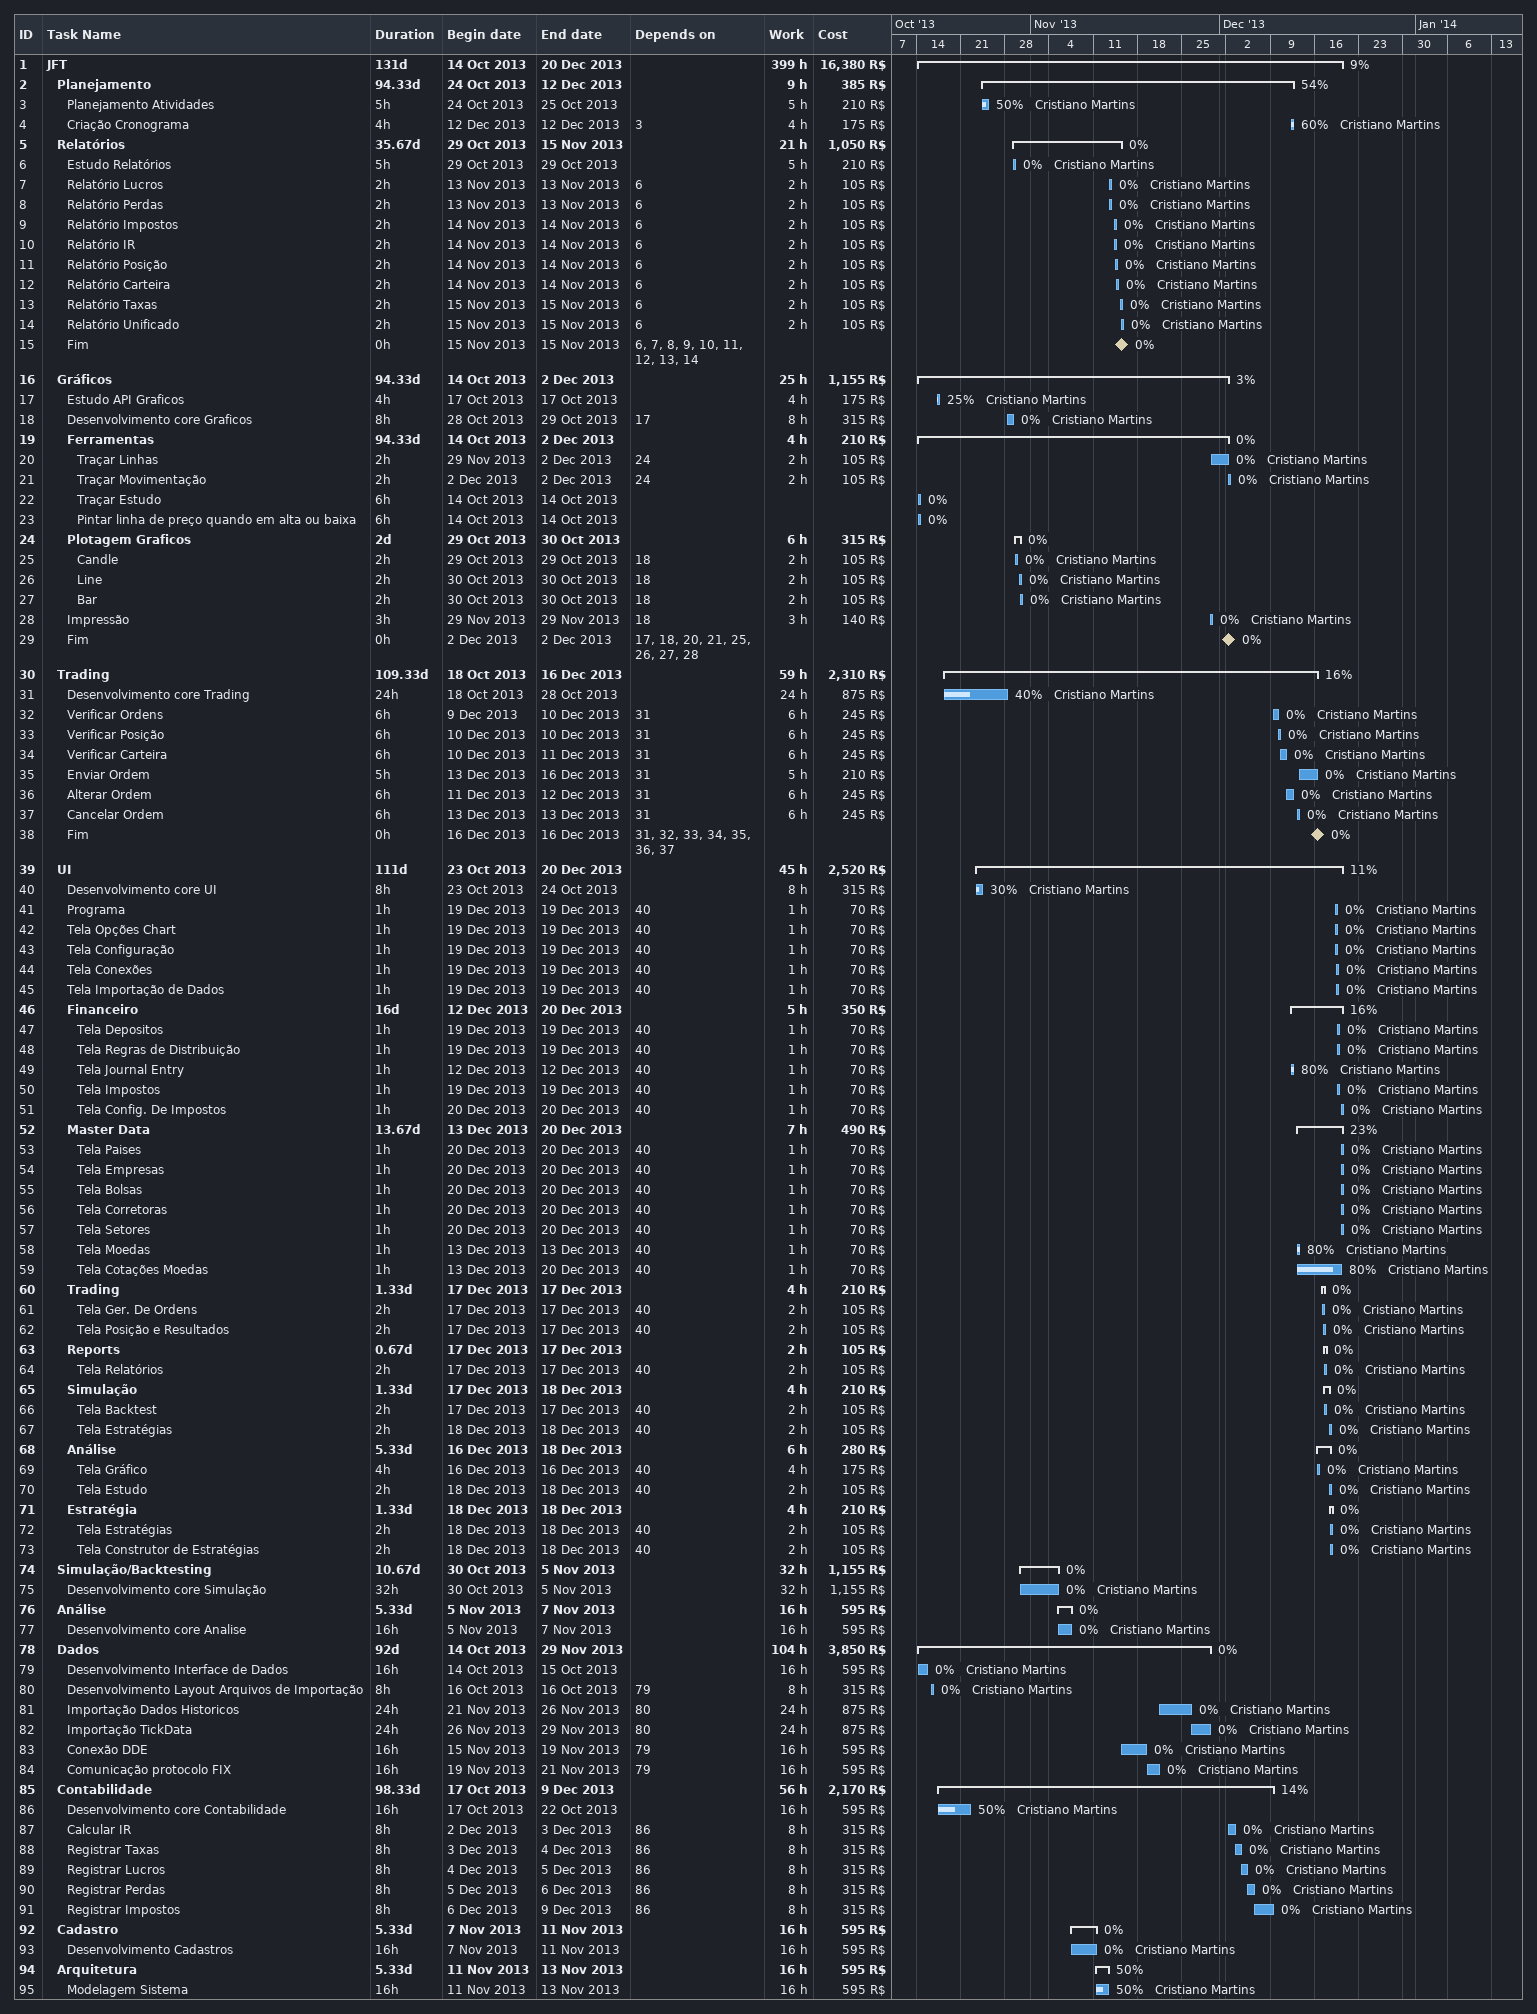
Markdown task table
| ID | Level | Task | Duration | Start | Finish | Predecessors | Resources | % complete | Work (h) | Cost (R$) |
|---|---|---|---|---|---|---|---|---|---|---|
| 1 | 1 | **JFT** | 131d | 2013-10-14 | 2013-12-20 |  |  | 9 | 399 | 16380 |
| 2 | 2 | **Planejamento** | 94.33d | 2013-10-24 | 2013-12-12 |  |  | 54 | 9 | 385 |
| 3 | 3 | Planejamento Atividades | 5h | 2013-10-24 | 2013-10-25 |  | Cristiano Martins | 50 | 5 | 210 |
| 4 | 3 | Criação Cronograma | 4h | 2013-12-12 | 2013-12-12 | 3 | Cristiano Martins | 60 | 4 | 175 |
| 5 | 2 | **Relatórios** | 35.67d | 2013-10-29 | 2013-11-15 |  |  | 0 | 21 | 1050 |
| 6 | 3 | Estudo Relatórios | 5h | 2013-10-29 | 2013-10-29 |  | Cristiano Martins | 0 | 5 | 210 |
| 7 | 3 | Relatório Lucros | 2h | 2013-11-13 | 2013-11-13 | 6 | Cristiano Martins | 0 | 2 | 105 |
| 8 | 3 | Relatório Perdas | 2h | 2013-11-13 | 2013-11-13 | 6 | Cristiano Martins | 0 | 2 | 105 |
| 9 | 3 | Relatório Impostos | 2h | 2013-11-14 | 2013-11-14 | 6 | Cristiano Martins | 0 | 2 | 105 |
| 10 | 3 | Relatório IR | 2h | 2013-11-14 | 2013-11-14 | 6 | Cristiano Martins | 0 | 2 | 105 |
| 11 | 3 | Relatório Posição | 2h | 2013-11-14 | 2013-11-14 | 6 | Cristiano Martins | 0 | 2 | 105 |
| 12 | 3 | Relatório Carteira | 2h | 2013-11-14 | 2013-11-14 | 6 | Cristiano Martins | 0 | 2 | 105 |
| 13 | 3 | Relatório Taxas | 2h | 2013-11-15 | 2013-11-15 | 6 | Cristiano Martins | 0 | 2 | 105 |
| 14 | 3 | Relatório Unificado | 2h | 2013-11-15 | 2013-11-15 | 6 | Cristiano Martins | 0 | 2 | 105 |
| 15 | 3 | Fim | 0h | 2013-11-15 | 2013-11-15 | 6, 7, 8, 9, 10, 11, 12, 13, 14 |  | 0 |  |  |
| 16 | 2 | **Gráficos** | 94.33d | 2013-10-14 | 2013-12-02 |  |  | 3 | 25 | 1155 |
| 17 | 3 | Estudo API Graficos | 4h | 2013-10-17 | 2013-10-17 |  | Cristiano Martins | 25 | 4 | 175 |
| 18 | 3 | Desenvolvimento core Graficos | 8h | 2013-10-28 | 2013-10-29 | 17 | Cristiano Martins | 0 | 8 | 315 |
| 19 | 3 | **Ferramentas** | 94.33d | 2013-10-14 | 2013-12-02 |  |  | 0 | 4 | 210 |
| 20 | 4 | Traçar Linhas | 2h | 2013-11-29 | 2013-12-02 | 24 | Cristiano Martins | 0 | 2 | 105 |
| 21 | 4 | Traçar Movimentação | 2h | 2013-12-02 | 2013-12-02 | 24 | Cristiano Martins | 0 | 2 | 105 |
| 22 | 4 | Traçar Estudo | 6h | 2013-10-14 | 2013-10-14 |  |  | 0 |  |  |
| 23 | 4 | Pintar linha de preço quando em alta ou baixa | 6h | 2013-10-14 | 2013-10-14 |  |  | 0 |  |  |
| 24 | 3 | **Plotagem Graficos** | 2d | 2013-10-29 | 2013-10-30 |  |  | 0 | 6 | 315 |
| 25 | 4 | Candle | 2h | 2013-10-29 | 2013-10-29 | 18 | Cristiano Martins | 0 | 2 | 105 |
| 26 | 4 | Line | 2h | 2013-10-30 | 2013-10-30 | 18 | Cristiano Martins | 0 | 2 | 105 |
| 27 | 4 | Bar | 2h | 2013-10-30 | 2013-10-30 | 18 | Cristiano Martins | 0 | 2 | 105 |
| 28 | 3 | Impressão | 3h | 2013-11-29 | 2013-11-29 | 18 | Cristiano Martins | 0 | 3 | 140 |
| 29 | 3 | Fim | 0h | 2013-12-02 | 2013-12-02 | 17, 18, 20, 21, 25, 26, 27, 28 |  | 0 |  |  |
| 30 | 2 | **Trading** | 109.33d | 2013-10-18 | 2013-12-16 |  |  | 16 | 59 | 2310 |
| 31 | 3 | Desenvolvimento core Trading | 24h | 2013-10-18 | 2013-10-28 |  | Cristiano Martins | 40 | 24 | 875 |
| 32 | 3 | Verificar Ordens | 6h | 2013-12-09 | 2013-12-10 | 31 | Cristiano Martins | 0 | 6 | 245 |
| 33 | 3 | Verificar Posição | 6h | 2013-12-10 | 2013-12-10 | 31 | Cristiano Martins | 0 | 6 | 245 |
| 34 | 3 | Verificar Carteira | 6h | 2013-12-10 | 2013-12-11 | 31 | Cristiano Martins | 0 | 6 | 245 |
| 35 | 3 | Enviar Ordem | 5h | 2013-12-13 | 2013-12-16 | 31 | Cristiano Martins | 0 | 5 | 210 |
| 36 | 3 | Alterar Ordem | 6h | 2013-12-11 | 2013-12-12 | 31 | Cristiano Martins | 0 | 6 | 245 |
| 37 | 3 | Cancelar Ordem | 6h | 2013-12-13 | 2013-12-13 | 31 | Cristiano Martins | 0 | 6 | 245 |
| 38 | 3 | Fim | 0h | 2013-12-16 | 2013-12-16 | 31, 32, 33, 34, 35, 36, 37 |  | 0 |  |  |
| 39 | 2 | **UI** | 111d | 2013-10-23 | 2013-12-20 |  |  | 11 | 45 | 2520 |
| 40 | 3 | Desenvolvimento core UI | 8h | 2013-10-23 | 2013-10-24 |  | Cristiano Martins | 30 | 8 | 315 |
| 41 | 3 | Programa | 1h | 2013-12-19 | 2013-12-19 | 40 | Cristiano Martins | 0 | 1 | 70 |
| 42 | 3 | Tela Opções Chart | 1h | 2013-12-19 | 2013-12-19 | 40 | Cristiano Martins | 0 | 1 | 70 |
| 43 | 3 | Tela Configuração | 1h | 2013-12-19 | 2013-12-19 | 40 | Cristiano Martins | 0 | 1 | 70 |
| 44 | 3 | Tela Conexões | 1h | 2013-12-19 | 2013-12-19 | 40 | Cristiano Martins | 0 | 1 | 70 |
| 45 | 3 | Tela Importação de Dados | 1h | 2013-12-19 | 2013-12-19 | 40 | Cristiano Martins | 0 | 1 | 70 |
| 46 | 3 | **Financeiro** | 16d | 2013-12-12 | 2013-12-20 |  |  | 16 | 5 | 350 |
| 47 | 4 | Tela Depositos | 1h | 2013-12-19 | 2013-12-19 | 40 | Cristiano Martins | 0 | 1 | 70 |
| 48 | 4 | Tela Regras de Distribuição | 1h | 2013-12-19 | 2013-12-19 | 40 | Cristiano Martins | 0 | 1 | 70 |
| 49 | 4 | Tela Journal Entry | 1h | 2013-12-12 | 2013-12-12 | 40 | Cristiano Martins | 80 | 1 | 70 |
| 50 | 4 | Tela Impostos | 1h | 2013-12-19 | 2013-12-19 | 40 | Cristiano Martins | 0 | 1 | 70 |
| 51 | 4 | Tela Config. De Impostos | 1h | 2013-12-20 | 2013-12-20 | 40 | Cristiano Martins | 0 | 1 | 70 |
| 52 | 3 | **Master Data** | 13.67d | 2013-12-13 | 2013-12-20 |  |  | 23 | 7 | 490 |
| 53 | 4 | Tela Paises | 1h | 2013-12-20 | 2013-12-20 | 40 | Cristiano Martins | 0 | 1 | 70 |
| 54 | 4 | Tela Empresas | 1h | 2013-12-20 | 2013-12-20 | 40 | Cristiano Martins | 0 | 1 | 70 |
| 55 | 4 | Tela Bolsas | 1h | 2013-12-20 | 2013-12-20 | 40 | Cristiano Martins | 0 | 1 | 70 |
| 56 | 4 | Tela Corretoras | 1h | 2013-12-20 | 2013-12-20 | 40 | Cristiano Martins | 0 | 1 | 70 |
| 57 | 4 | Tela Setores | 1h | 2013-12-20 | 2013-12-20 | 40 | Cristiano Martins | 0 | 1 | 70 |
| 58 | 4 | Tela Moedas | 1h | 2013-12-13 | 2013-12-13 | 40 | Cristiano Martins | 80 | 1 | 70 |
| 59 | 4 | Tela Cotações Moedas | 1h | 2013-12-13 | 2013-12-20 | 40 | Cristiano Martins | 80 | 1 | 70 |
| 60 | 3 | **Trading** | 1.33d | 2013-12-17 | 2013-12-17 |  |  | 0 | 4 | 210 |
| 61 | 4 | Tela Ger. De Ordens | 2h | 2013-12-17 | 2013-12-17 | 40 | Cristiano Martins | 0 | 2 | 105 |
| 62 | 4 | Tela Posição e Resultados | 2h | 2013-12-17 | 2013-12-17 | 40 | Cristiano Martins | 0 | 2 | 105 |
| 63 | 3 | **Reports** | 0.67d | 2013-12-17 | 2013-12-17 |  |  | 0 | 2 | 105 |
| 64 | 4 | Tela Relatórios | 2h | 2013-12-17 | 2013-12-17 | 40 | Cristiano Martins | 0 | 2 | 105 |
| 65 | 3 | **Simulação** | 1.33d | 2013-12-17 | 2013-12-18 |  |  | 0 | 4 | 210 |
| 66 | 4 | Tela Backtest | 2h | 2013-12-17 | 2013-12-17 | 40 | Cristiano Martins | 0 | 2 | 105 |
| 67 | 4 | Tela Estratégias | 2h | 2013-12-18 | 2013-12-18 | 40 | Cristiano Martins | 0 | 2 | 105 |
| 68 | 3 | **Análise** | 5.33d | 2013-12-16 | 2013-12-18 |  |  | 0 | 6 | 280 |
| 69 | 4 | Tela Gráfico | 4h | 2013-12-16 | 2013-12-16 | 40 | Cristiano Martins | 0 | 4 | 175 |
| 70 | 4 | Tela Estudo | 2h | 2013-12-18 | 2013-12-18 | 40 | Cristiano Martins | 0 | 2 | 105 |
| 71 | 3 | **Estratégia** | 1.33d | 2013-12-18 | 2013-12-18 |  |  | 0 | 4 | 210 |
| 72 | 4 | Tela Estratégias | 2h | 2013-12-18 | 2013-12-18 | 40 | Cristiano Martins | 0 | 2 | 105 |
| 73 | 4 | Tela Construtor de Estratégias | 2h | 2013-12-18 | 2013-12-18 | 40 | Cristiano Martins | 0 | 2 | 105 |
| 74 | 2 | **Simulação/Backtesting** | 10.67d | 2013-10-30 | 2013-11-05 |  |  | 0 | 32 | 1155 |
| 75 | 3 | Desenvolvimento core Simulação | 32h | 2013-10-30 | 2013-11-05 |  | Cristiano Martins | 0 | 32 | 1155 |
| 76 | 2 | **Análise** | 5.33d | 2013-11-05 | 2013-11-07 |  |  | 0 | 16 | 595 |
| 77 | 3 | Desenvolvimento core Analise | 16h | 2013-11-05 | 2013-11-07 |  | Cristiano Martins | 0 | 16 | 595 |
| 78 | 2 | **Dados** | 92d | 2013-10-14 | 2013-11-29 |  |  | 0 | 104 | 3850 |
| 79 | 3 | Desenvolvimento Interface de Dados | 16h | 2013-10-14 | 2013-10-15 |  | Cristiano Martins | 0 | 16 | 595 |
| 80 | 3 | Desenvolvimento Layout Arquivos de Importação | 8h | 2013-10-16 | 2013-10-16 | 79 | Cristiano Martins | 0 | 8 | 315 |
| 81 | 3 | Importação Dados Historicos | 24h | 2013-11-21 | 2013-11-26 | 80 | Cristiano Martins | 0 | 24 | 875 |
| 82 | 3 | Importação TickData | 24h | 2013-11-26 | 2013-11-29 | 80 | Cristiano Martins | 0 | 24 | 875 |
| 83 | 3 | Conexão DDE | 16h | 2013-11-15 | 2013-11-19 | 79 | Cristiano Martins | 0 | 16 | 595 |
| 84 | 3 | Comunicação protocolo FIX | 16h | 2013-11-19 | 2013-11-21 | 79 | Cristiano Martins | 0 | 16 | 595 |
| 85 | 2 | **Contabilidade** | 98.33d | 2013-10-17 | 2013-12-09 |  |  | 14 | 56 | 2170 |
| 86 | 3 | Desenvolvimento core Contabilidade | 16h | 2013-10-17 | 2013-10-22 |  | Cristiano Martins | 50 | 16 | 595 |
| 87 | 3 | Calcular IR | 8h | 2013-12-02 | 2013-12-03 | 86 | Cristiano Martins | 0 | 8 | 315 |
| 88 | 3 | Registrar Taxas | 8h | 2013-12-03 | 2013-12-04 | 86 | Cristiano Martins | 0 | 8 | 315 |
| 89 | 3 | Registrar Lucros | 8h | 2013-12-04 | 2013-12-05 | 86 | Cristiano Martins | 0 | 8 | 315 |
| 90 | 3 | Registrar Perdas | 8h | 2013-12-05 | 2013-12-06 | 86 | Cristiano Martins | 0 | 8 | 315 |
| 91 | 3 | Registrar Impostos | 8h | 2013-12-06 | 2013-12-09 | 86 | Cristiano Martins | 0 | 8 | 315 |
| 92 | 2 | **Cadastro** | 5.33d | 2013-11-07 | 2013-11-11 |  |  | 0 | 16 | 595 |
| 93 | 3 | Desenvolvimento Cadastros | 16h | 2013-11-07 | 2013-11-11 |  | Cristiano Martins | 0 | 16 | 595 |
| 94 | 2 | **Arquitetura** | 5.33d | 2013-11-11 | 2013-11-13 |  |  | 50 | 16 | 595 |
| 95 | 3 | Modelagem Sistema | 16h | 2013-11-11 | 2013-11-13 |  | Cristiano Martins | 50 | 16 | 595 |
